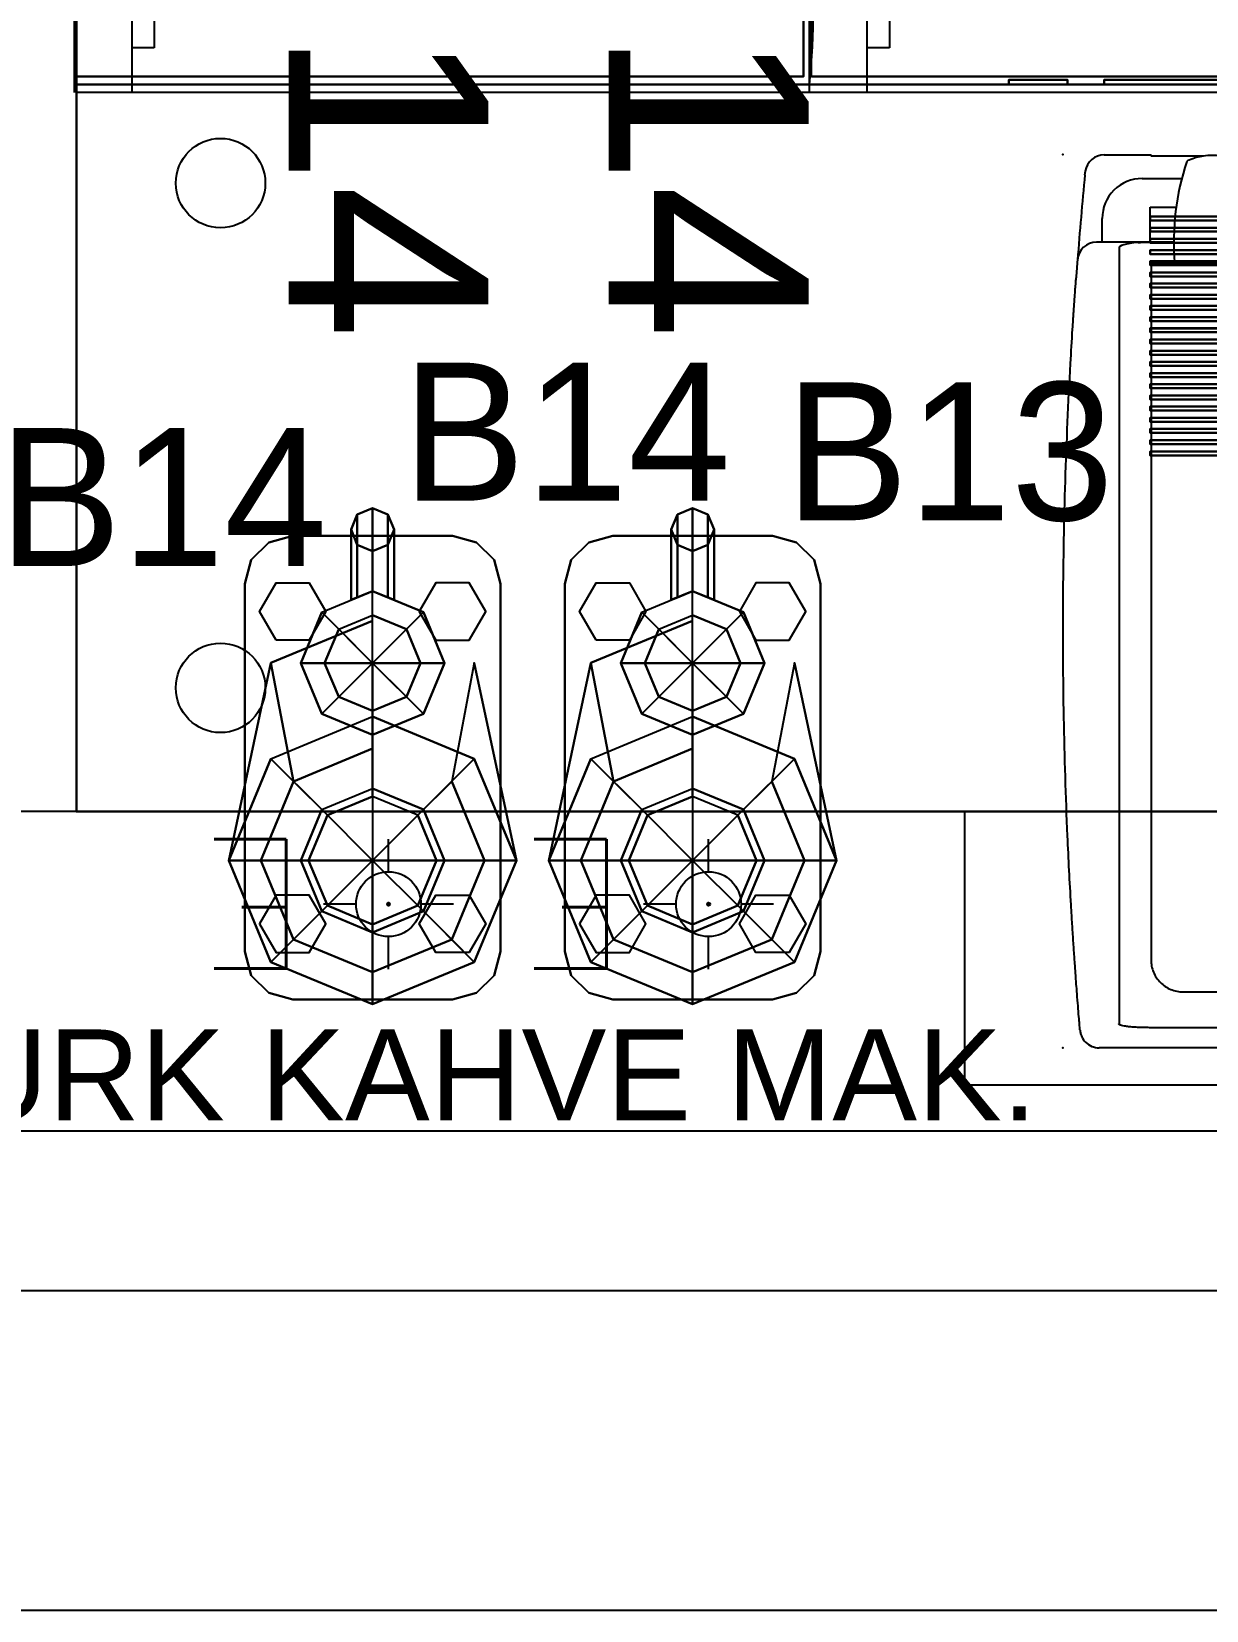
# Model space of a CAD drawing. Header units: millimetres. Extents: x 38967 to 51721, y 49836 to 53207.
# Drawn here: x 40480.6 to 40554.1, y 52276.2 to 52375 of the extents above; entities that cross this region are included whole.
import ezdxf
from ezdxf.enums import TextEntityAlignment as Align

# ---------------------------------------------------------------- set-up
doc = ezdxf.new("R2010")
doc.units = ezdxf.units.MM
doc.header["$LTSCALE"] = 5
for name, color, linetype in [('200-EquipBlack-3d', 250, 'Continuous'), ('200-EquipBorder-2d', 9, 'Continuous'), ('200-EquipDoors-2d', 252, 'Continuous'), ('200-EquipGlass-3D', 140, 'Continuous'), ('200-EquipGlass3ds-3D', 140, 'Continuous'), ('200-EquipGreen-3d', 3, 'Continuous'), ('200-EquipID-2d', 7, 'Continuous'), ('200-EquipInternal-2d', 252, 'Continuous'), ('200-EquipSteel-3d', 9, 'Continuous'), ('250-ele-2d', 20, 'Continuous'), ('HG-031 Müşteri Mevcut', 30, 'Continuous')]:
    doc.layers.add(name, color=color, linetype=linetype)
doc.layers.add('200-InsPoint-3D', color=3, linetype='Continuous', plot=False)
doc.styles.add('Arial', font='arial.ttf')
doc.styles.add('ROMANS', font='micross.ttf')
doc.styles.add('SIMPLEX', font='simplex')
doc.styles.add('TAKSİM', font='GOTHIC.TTF', dxfattribs={"height": 20})

# ---------------------------------------------------------------- blocks, each defined once
blk = doc.blocks.new('CIMBALI-M100-2GR-GRID')
at = {"layer": '200-EquipSteel-3d'}
for points in [[(-708, -1.25, -2.2), (-708, 1.25, -2.2), (0, 1.25, -2.2), (0, -1.25, -2.2)], [(-708, -1.25), (0, -1.25), (0, 1.25), (-708, 1.25)], [(-708, 1.25, -2.2), (-708, 1.25), (0, 1.25), (0, 1.25, -2.2)], [(-708, -1.25, -2.2), (0, -1.25, -2.2), (0, -1.25), (-708, -1.25)]]:
    blk.add_3dface(points, dxfattribs=at)
blk = doc.blocks.new('M100_DT2')
at = {"layer": '200-EquipBorder-2d'}
for p, q in [((22.39, 0), (794.34, 0)), ((729.11, -558.1), (761.87, -558.1)), ((761.87, -558.1), (761.87, -558.81)), ((791.13, -558.81), (761.87, -558.81))]:
    blk.add_line(p, q, dxfattribs=at)
for centre, radius, start, end in [((-2158.32, -261.73), 2975.2, 355.53942, 355.7547), ((-2158.32, -261.73), 2975.2, 354.5086, 355.53829), ((791.13, -546.81), 12, 270, 351.65296), ((723.58, -522.71), 35.82, 261.11857, 278.88143)]:
    blk.add_arc(centre, radius, start, end, dxfattribs=at)
for points, knots in [([(806.3, -10.99), (806.3, -10.99), (806.29, -10.98), (806.29, -10.89), (806.28, -10.8), (806.26, -10.63), (806.25, -10.54), (806.22, -10.28), (806.19, -10.1), (806.1, -9.58), (806.02, -9.23), (805.75, -8.21), (805.5, -7.54), (804.6, -5.62), (803.78, -4.45), (801.66, -2.36), (800.34, -1.49), (797.45, -0.31), (795.9, 0), (794.34, 0)], [-0.011071, -0.011071, -0.011071, -0.011071, 0, 0, 0.264993, 0.264993, 0.529975, 0.529975, 1.059956, 1.059956, 2.120046, 2.120046, 4.241259, 4.241259, 8.491922, 8.491922, 13.179276, 13.179276, 17.866612, 17.866612, 17.866612, 17.866612]), ([(806.3, -10.99), (806.31, -11.21), (806.4, -12.17), (806.73, -16.11), (807.02, -19.68), (807.59, -26.73), (807.78, -29.16), (807.99, -31.85)], [167.950168, 167.950168, 167.950168, 167.950168, 267.702079, 267.702079, 401.553118, 401.553118, 461.166649, 461.166649, 461.166649, 461.166649]), ([(807.99, -31.85), (807.99, -31.91), (808, -31.97), (808, -32.03), (808.05, -32.65), (808.12, -33.56), (808.21, -34.77), (808.31, -36.12), (808.44, -37.82), (808.6, -39.85), (808.75, -41.88), (808.92, -44.23), (809.11, -46.87), (809.24, -48.7), (809.39, -50.67), (809.53, -52.75), (809.74, -55.64), (809.95, -58.74), (810.17, -62.02), (810.39, -65.29), (810.62, -68.73), (810.84, -72.28), (811.06, -75.67), (811.28, -79.17), (811.49, -82.7), (811.62, -84.94), (811.76, -87.2), (811.89, -89.46)], [323.233487, 323.233487, 323.233487, 323.233487, 324.283609, 324.283609, 324.283609, 334.611641, 334.611641, 334.611641, 346.134766, 346.134766, 346.134766, 357.657887, 357.657887, 357.657887, 365.681064, 365.681064, 365.681064, 376.783507, 376.783507, 376.783507, 387.885945, 387.885945, 387.885945, 398.533734, 398.533734, 398.533734, 405.28626, 405.28626, 405.28626, 405.28626]), ([(811.89, -89.46), (812.72, -103.84), (813.45, -118.24), (816.22, -182.03), (817.14, -231.48), (816.5, -330.14), (814.96, -379.36), (811.81, -435.43), (811.39, -442.57), (810.94, -449.7)], [104.643595, 104.643595, 104.643595, 104.643595, 147.714264, 147.714264, 295.428528, 295.428528, 443.142792, 443.142792, 464.717634, 464.717634, 464.717634, 464.717634]), ([(810.94, -449.7), (810.81, -451.72), (810.68, -453.73), (810.55, -455.68), (810.46, -457.09), (810.37, -458.48), (810.28, -459.84), (810.19, -461.2), (810.1, -462.52), (810.01, -463.79), (809.86, -465.98), (809.72, -468.03), (809.59, -469.92), (809.46, -471.78), (809.34, -473.48), (809.23, -474.98), (809.12, -476.47), (809.03, -477.77), (808.95, -478.84), (808.87, -479.88), (808.81, -480.71), (808.77, -481.31), (808.75, -481.58), (808.73, -481.8), (808.72, -481.97)], [215.657353, 215.657353, 215.657353, 215.657353, 221.77603, 221.77603, 221.77603, 226.214128, 226.214128, 226.214128, 230.652222, 230.652222, 230.652222, 238.255143, 238.255143, 238.255143, 245.771282, 245.771282, 245.771282, 253.287416, 253.287416, 253.287416, 260.622083, 260.622083, 260.622083, 263.877896, 263.877896, 263.877896, 263.877896]), ([(803.01, -548.55), (803.04, -548.36), (803.06, -548.17), (803.08, -547.98), (803.08, -547.97), (803.08, -547.96)], [17.1556042, 17.1556042, 17.1556042, 17.1556042, 17.7332756, 17.7332756, 17.7522427, 17.7522427, 17.7522427, 17.7522427]), ([(803.23, -546.44), (803.22, -546.47), (803.22, -546.51), (803.22, -546.54), (803.21, -546.63), (803.2, -546.73), (803.19, -546.82), (803.18, -546.96), (803.16, -547.1), (803.15, -547.23), (803.14, -547.35), (803.13, -547.46), (803.12, -547.56), (803.11, -547.63), (803.11, -547.69), (803.1, -547.74), (803.09, -547.83), (803.09, -547.89), (803.08, -547.93), (803.08, -547.95), (803.08, -547.96), (803.08, -547.96)], [9.486607, 9.486607, 9.486607, 9.486607, 9.585522, 9.585522, 9.585522, 9.866747, 9.866747, 9.866747, 10.311641, 10.311641, 10.311641, 10.743503, 10.743503, 10.743503, 11.03691, 11.03691, 11.03691, 11.553137, 11.553137, 11.553137, 11.845271, 11.845271, 11.845271, 11.845271])]:
    blk.add_open_spline(points, degree=3, knots=knots, dxfattribs=at)
blk.add_open_spline([(807.87, -493.12), (807.87, -493.16), (807.86, -493.18), (807.86, -493.18)], degree=3, dxfattribs=at)
at = {"layer": '200-EquipInternal-2d'}
for p, q in [((56.08, -12.59), (760.66, -12.59)), ((781.87, -500.5), (781.87, -14.97)), ((741.87, -35.03), (74.87, -35.03)), ((761.87, -491.34), (761.87, -55.03)), ((491.8, -450.03), (761.87, -450.03)), ((761.87, -491.34), (478.01, -491.34)), ((761.87, -491.34), (761.87, -491.24)), ((760.66, -504.21), (747.66, -504.21)), ((747.66, -504.24), (795.9, -504.24)), ((762.37, -504.24), (762.37, -526.03)), ((792.37, -504.24), (792.37, -519.03)), ((762.37, -526.03), (746.14, -526.03)), ((767.37, -544.03), (742.6, -544.03))]:
    blk.add_line(p, q, dxfattribs=at)
for centre, radius, start, end in [((587.14, -504.04), 160.51, 341.58134, 4.53747), ((795.9, -492.24), 12, 270, 355.53829), ((767.37, -519.03), 25, 270, 0), ((723.58, -522.71), 35.82, 278.88143, 293.61635), ((737.93, -553.68), 1.85, 270, 324.5787)]:
    blk.add_arc(centre, radius, start, end, dxfattribs=at)
blk.add_ellipse((761.65, -500.74), major_axis=(20.26, 0), ratio=0.175877, start_param=-1.15646, end_param=0.066237, dxfattribs=at)
for points, knots in [([(760.66, -12.59), (760.99, -12.59), (761.32, -12.59), (761.72, -12.59), (761.79, -12.59), (761.87, -12.59)], [60.271147, 60.271147, 60.271147, 60.271147, 61.256, 61.256, 61.472141, 61.472141, 61.472141, 61.472141]), ([(761.87, -12.59), (763.07, -12.59), (764.31, -12.6), (766.85, -12.66), (768.15, -12.7), (770.64, -12.81), (771.84, -12.87), (774.05, -13.03), (775.06, -13.12), (776.86, -13.32), (777.71, -13.43), (779.2, -13.67), (779.85, -13.8), (780.88, -14.08), (781.28, -14.23), (781.79, -14.52), (781.91, -14.67), (781.91, -14.87), (781.9, -14.92), (781.87, -14.97)], [61.472141, 61.472141, 61.472141, 61.472141, 65.070595, 65.070595, 68.88519, 68.88519, 72.699785, 72.699785, 76.51438, 76.51438, 80.355112, 80.355112, 84.195845, 84.195845, 88.036577, 88.036577, 91.87731, 91.87731, 93.213306, 93.213306, 93.213306, 93.213306]), ([(761.87, -55.03), (761.87, -53.77), (761.74, -52.46), (761.23, -49.87), (760.84, -48.58), (759.82, -46.11), (759.18, -44.92), (757.69, -42.73), (756.85, -41.73), (755.08, -39.96), (754.08, -39.14), (751.91, -37.68), (750.73, -37.05), (748.28, -36.04), (747, -35.65), (744.42, -35.15), (743.12, -35.03), (741.87, -35.03)], [-30.415289, -30.415289, -30.415289, -30.415289, -26.579844, -26.579844, -22.744399, -22.744399, -18.908954, -18.908954, -15.073509, -15.073509, -11.305132, -11.305132, -7.536754, -7.536754, -3.768377, -3.768377, 0, 0, 0, 0]), ([(761.87, -504.21), (761.79, -504.21), (761.72, -504.21), (761.32, -504.21), (760.99, -504.21), (760.66, -504.21)], [31.368809, 31.368809, 31.368809, 31.368809, 31.584827, 31.584827, 32.567342, 32.567342, 32.567342, 32.567342]), ([(769.81, -504), (769.34, -504.04), (768.87, -504.07), (767.29, -504.14), (766.15, -504.17), (763.95, -504.2), (762.89, -504.21), (761.87, -504.21)], [23.588346, 23.588346, 23.588346, 23.588346, 25.025755, 25.025755, 28.305489, 28.305489, 31.369206, 31.369206, 31.369206, 31.369206])]:
    blk.add_open_spline(points, degree=3, knots=knots, dxfattribs=at)
at = {"layer": '200-InsPoint-3D'}
for p in [(817, 0), (817, -559)]:
    blk.add_point(p, dxfattribs=at)
for p in [(762.37, -372.03, 160.3), (762.37, -379.03, 160.3), (762.37, -386.03, 160.3), (762.37, -393.03, 160.3), (762.37, -400.03, 160.3), (762.37, -407.03, 160.3), (762.37, -414.03, 160.3), (762.37, -421.03, 160.3), (762.37, -428.03, 160.3), (762.37, -435.03, 160.3), (762.37, -442.03, 160.3), (762.37, -449.03, 160.3), (762.37, -456.03, 160.3), (762.37, -463.03, 160.3), (762.37, -470.03, 160.3), (762.37, -477.03, 160.3), (762.37, -484.03, 160.3), (762.37, -491.03, 160.3), (762.37, -498.03, 160.3), (762.37, -505.03, 160.3), (762.37, -512.03, 160.3), (762.37, -519.03, 160.3)]:
    blk.add_blockref('CIMBALI-M100-2GR-GRID', p)
blk = doc.blocks.new('K350NTV')
at = {"layer": '200-EquipBlack-3d'}
for points in [[(0, 0, 10), (1380, 0, 10), (1380, 0, 905), (0, 0, 905)], [(1380, 0, 10), (1380, -455, 10), (1380, -455, 905), (1380, 0, 905)], [(0, -455, 10), (1380, -455, 10), (1380, -455, 905), (0, -455, 905)], [(462.5, -459.99, 905), (920, -459.99, 905), (920, -460, 110), (462.5, -460, 110)], [(925, -499.99, 905), (925, -459.99, 905), (925, -460, 110), (925, -500, 110)], [(925, -459.99, 905), (1380.5, -459.99, 905), (1380.5, -460, 110), (925, -460, 110)]]:
    blk.add_3dface(points, dxfattribs=at)
at = {"layer": '200-EquipBlack-3d', "invisible_edges": 4}
for points in [[(920, -459.99, 905), (920, -499.99, 905), (462.5, -499.99, 905), (462.5, -459.99, 905)], [(920, -460, 110), (920, -500, 110), (462.5, -500, 110), (462.5, -460, 110)], [(1380.5, -459.99, 905), (1380.5, -499.99, 905), (925, -499.99, 905), (925, -459.99, 905)], [(1380.5, -460, 110), (1380.5, -500, 110), (925, -500, 110), (925, -460, 110)]]:
    blk.add_3dface(points, dxfattribs=at)
at = {"layer": '200-EquipBorder-2d'}
for p, q in [((1380, 0), (0, 0)), ((1380, -500), (1380, 0))]:
    blk.add_line(p, q, dxfattribs=at)
at = {"layer": '200-EquipDoors-2d', "linetype": 'Continuous'}
for p, q in [((885.33, -926.99), (885.33, -450)), ((921.33, -450), (921.33, -926.99)), ((1345.33, -926.99), (1345.33, -450)), ((1381.33, -450), (1381.33, -926.99)), ((871.33, -881.53), (871.33, -478)), ((871.33, -478), (885.33, -478)), ((1331.33, -881.53), (1331.33, -478)), ((1331.33, -478), (1345.33, -478))]:
    blk.add_line(p, q, dxfattribs=at)
for centre in [(885.74, -501.52), (1345.74, -501.52)]:
    blk.add_arc(centre, 426.95, 173.74467, 274.78129, dxfattribs=at)
at = {"layer": '200-EquipInternal-2d'}
blk.add_line((0, -450), (1380, -450), dxfattribs=at)
at = {"layer": '200-EquipSteel-3d'}
for centre in [(1289.84, -77.38, 0.67), (1289.84, -393.29, 0.67)]:
    blk.add_circle(centre, 28, dxfattribs=at)
at = {"layer": '200-InsPoint-3D'}
blk.add_point((1380, 0), dxfattribs=at)
at = {"layer": '200-EquipBlack-3d'}
mesh = blk.add_polymesh((6, 3), dxfattribs=at)
for k, corner in enumerate([(1380, -500, 950), (1380, -500, 910), (1380, -500, 910), (0, -500, 950), (0, -500, 910), (0, -500, 910), (0, 0, 950), (0, 0, 910), (0, -500, 910), (1380, 0, 950), (1380, 0, 910), (1380, -500, 910), (1380, 0, 950), (1380, 0, 950), (1380, -500, 950), (0, 0, 950), (0, 0, 950), (0, -500, 950)]):
    mesh.set_mesh_vertex(divmod(k, 3), corner)
mesh = blk.add_polymesh((6, 3), dxfattribs=at)
for k, corner in enumerate([(736.87, -458, 38.83), (736.87, -455, 38.83), (736.87, -455, 38.83), (646.87, -458, 38.83), (646.87, -455, 38.83), (646.87, -455, 38.83), (646.87, -458, 68.83), (646.87, -455, 68.83), (646.87, -455, 38.83), (736.87, -458, 68.83), (736.87, -455, 68.83), (736.87, -455, 38.83), (736.87, -458, 68.83), (736.87, -458, 68.83), (736.87, -458, 38.83), (646.87, -458, 68.83), (646.87, -458, 68.83), (646.87, -458, 38.83)]):
    mesh.set_mesh_vertex(divmod(k, 3), corner)
at = {"layer": '200-EquipGreen-3d'}
mesh = blk.add_polymesh((6, 3), dxfattribs=at)
for k, corner in enumerate([(759.84, -458, 38.83), (759.84, -455, 38.83), (759.84, -455, 38.83), (796.63, -458, 38.83), (796.63, -455, 38.83), (796.63, -455, 38.83), (796.63, -458, 68.83), (796.63, -455, 68.83), (796.63, -455, 38.83), (759.84, -458, 68.83), (759.84, -455, 68.83), (759.84, -455, 38.83), (759.84, -458, 68.83), (759.84, -458, 68.83), (759.84, -458, 38.83), (796.63, -458, 68.83), (796.63, -458, 68.83), (796.63, -458, 38.83)]):
    mesh.set_mesh_vertex(divmod(k, 3), corner)
blk = doc.blocks.new('ECON')
at = {"layer": '250-ele-2d'}
for p, q in [((0, 40.64), (0, 20.32)), ((-40.64, 0), (-20.32, 0)), ((20.32, 0), (40.64, 0)), ((0, -20.32), (0, -40.64))]:
    blk.add_line(p, q, dxfattribs=at)
for radius in [20.32, 1]:
    blk.add_circle((0, 0), radius, dxfattribs=at)
blk.add_point((0, 0), dxfattribs=at)
at = {"layer": '250-ele-2d', "style": 'SIMPLEX', "flags": 8}
blk.add_attdef('E', (50.05, -40.64), '', height=81, dxfattribs=at)
blk = doc.blocks.new('TAURO')
at = {"layer": '200-EquipBlack-3d', "elevation": 900}
for points in [[(39.61, -65.27), (29.23, -47.28), (39.61, -29.29), (60.39, -29.29), (70.77, -47.28), (60.39, -65.27)], [(160.39, -65.27), (170.77, -47.28), (160.39, -29.29), (139.61, -29.29), (129.23, -47.28), (139.61, -65.27)], [(39.61, -224.73), (29.23, -242.72), (39.61, -260.71), (60.39, -260.71), (70.77, -242.72), (60.39, -224.73)], [(160.39, -224.73), (170.77, -242.72), (160.39, -260.71), (139.61, -260.71), (129.23, -242.72), (139.61, -224.73)]]:
    blk.add_lwpolyline(points, close=True, dxfattribs=at)
at = {"layer": '200-EquipBorder-2d'}
blk.add_lwpolyline([(50, -290), (35, -285.98), (24.02, -275), (20, -260), (20, -30), (24.02, -15), (35, -4.02), (50, 0), (150, 0), (165, -4.02), (175.98, -15), (180, -30), (180, -260), (175.98, -275), (165, -285.98), (150, -290)], close=True, dxfattribs=at)
at = {"layer": '200-EquipInternal-2d'}
for points in [[(100, 3.07), (163.64, -23.29), (190, -86.93), (163.64, -150.57), (100, -176.93), (36.36, -150.57), (10, -86.93), (36.36, -23.29)], [(68.18, -55.11), (100, -41.93), (131.82, -55.11), (145, -86.93), (131.82, -118.75), (100, -131.93), (68.18, -118.75), (55, -86.93)], [(100, -165.49), (131.82, -178.67), (145, -210.49), (131.82, -242.31), (100, -255.49), (68.18, -242.31), (55, -210.49), (68.18, -178.67)], [(100, -180.49), (121.22, -189.27), (130, -210.49), (121.22, -231.7), (100, -240.49), (78.79, -231.7), (70, -210.49), (78.79, -189.27)], [(86.5, -250.11), (100, -255.49), (113.5, -250.11), (113.5, -293.99), (109.55, -303.53), (100, -307.49), (90.46, -303.53), (86.5, -293.99)]]:
    blk.add_lwpolyline(points, close=True, dxfattribs=at)
at = {"layer": '200-EquipSteel-3d', "elevation": 940}
blk.add_lwpolyline([(180, -30), (175.98, -15), (165, -4.02), (150, 0), (50, 0), (35, -4.02), (24.02, -15), (20, -30), (20, -260), (24.02, -275), (35, -285.98), (50, -290), (150, -290), (165, -285.98), (175.98, -275), (180, -260)], close=True, dxfattribs=at)
at = {"layer": '200-EquipSteel-3d', "invisible_edges": 15}
for points in [[(50, -30, 970), (20, -30, 970), (24.02, -15, 970), (29.51, -9.51, 970)], [(50, -30, 970), (29.51, -9.51, 970), (35, -4.02, 970), (50, 0, 970)], [(50, 0, 970), (150, 0, 970), (150, -30, 970), (50, -30, 970)], [(150, -30, 970), (170.49, -9.51, 970), (165, -4.02, 970), (150, 0, 970)], [(150, -30, 970), (180, -30, 970), (175.98, -15, 970), (170.49, -9.51, 970)], [(20, -260, 970), (180, -260, 970), (180, -30, 970), (20, -30, 970)], [(50, -260, 970), (20, -260, 970), (24.02, -275, 970), (29.51, -280.49, 970)], [(50, -260, 970), (29.51, -280.49, 970), (35, -285.98, 970), (50, -290, 970)], [(50, -290, 970), (150, -290, 970), (150, -260, 970), (50, -260, 970)], [(150, -260, 970), (170.49, -280.49, 970), (165, -285.98, 970), (150, -290, 970)], [(150, -260, 970), (180, -260, 970), (175.98, -275, 970), (170.49, -280.49, 970)]]:
    blk.add_3dface(points, dxfattribs=at)
at = {"layer": '200-EquipSteel-3d'}
for points in [[(90.46, -303.53, 1125), (90.46, -251.53, 1135), (86.5, -250.11, 1135), (86.5, -293.99, 1125)], [(86.5, -250.11, 1130), (86.5, -250.11, 1135), (86.5, -293.99, 1125), (86.5, -293.99, 1120)], [(100, -255.49, 1135), (90.46, -251.53, 1135), (90.46, -303.53, 1125), (100, -307.49, 1125)], [(109.55, -303.53, 1125), (109.55, -251.53, 1135), (100, -255.49, 1135), (100, -307.49, 1125)], [(113.5, -293.99, 1125), (113.5, -250.11, 1135), (109.55, -251.53, 1135), (109.55, -303.53, 1125)], [(113.5, -250.11, 1130), (113.5, -250.11, 1135), (113.5, -293.99, 1125), (113.5, -293.99, 1120)]]:
    blk.add_3dface(points, dxfattribs=at)
at = {"layer": '250-ele-2d'}
blk.add_blockref('ECON', (90.04, -59.56), dxfattribs=at).add_auto_attribs({'E': 'E'})
at = {"layer": '200-InsPoint-3D', "flags": 9}
blk.add_attdef('DISTANG', (0, 0), '', height=1, dxfattribs=at)
at = {"layer": '200-EquipBlack-3d'}
mesh = blk.add_polymesh((8, 3), dxfattribs=dict(at, m_close=True))
for k, corner in enumerate([(100, -176.93, 1500), (100, -131.93, 1505), (100, -86.93, 1510), (36.36, -150.57, 1500), (68.18, -118.75, 1505), (100, -86.93, 1510), (10, -86.93, 1500), (55, -86.93, 1505), (100, -86.93, 1510), (36.36, -23.29, 1500), (68.18, -55.11, 1505), (100, -86.93, 1510), (100, 3.07, 1500), (100, -41.93, 1505), (100, -86.93, 1510), (163.64, -23.29, 1500), (131.82, -55.11, 1505), (100, -86.93, 1510), (190, -86.93, 1500), (145, -86.93, 1505), (100, -86.93, 1510), (163.64, -150.57, 1500), (131.82, -118.75, 1505), (100, -86.93, 1510)]):
    mesh.set_mesh_vertex(divmod(k, 3), corner)
at = {"layer": '200-EquipGlass-3D'}
mesh = blk.add_polymesh((8, 3), dxfattribs=dict(at, m_close=True))
for k, corner in enumerate([(100, -126.93, 1300), (100, -176.93, 1330), (100, -176.93, 1500), (71.72, -115.22, 1300), (36.36, -150.57, 1330), (36.36, -150.57, 1500), (60, -86.93, 1300), (10, -86.93, 1330), (10, -86.93, 1500), (71.72, -58.65, 1300), (36.36, -23.29, 1330), (36.36, -23.29, 1500), (100, -46.93, 1300), (100, 3.07, 1330), (100, 3.07, 1500), (128.29, -58.65, 1300), (163.64, -23.29, 1330), (163.64, -23.29, 1500), (140, -86.93, 1300), (190, -86.93, 1330), (190, -86.93, 1500), (128.29, -115.22, 1300), (163.64, -150.57, 1330), (163.64, -150.57, 1500)]):
    mesh.set_mesh_vertex(divmod(k, 3), corner)
mesh = blk.add_polymesh((8, 3), dxfattribs=dict(at, m_close=True))
for k, corner in enumerate([(100, -255.49, 1190), (100, -255.49, 1190), (100, -255.49, 1160), (68.18, -242.31, 1190), (68.18, -242.31, 1190), (68.18, -242.31, 1160), (55, -210.49, 1190), (55, -210.49, 1190), (55, -210.49, 1160), (68.18, -178.67, 1190), (68.18, -178.67, 1190), (68.18, -178.67, 1160), (100, -165.49, 1190), (100, -165.49, 1190), (100, -165.49, 1160), (131.82, -178.67, 1190), (131.82, -178.67, 1190), (131.82, -178.67, 1160), (145, -210.49, 1190), (145, -210.49, 1190), (145, -210.49, 1160), (131.82, -242.31, 1190), (131.82, -242.31, 1190), (131.82, -242.31, 1160)]):
    mesh.set_mesh_vertex(divmod(k, 3), corner)
at = {"layer": '200-EquipGlass3ds-3D'}
mesh = blk.add_polymesh((8, 3), dxfattribs=dict(at, m_close=True))
for k, corner in enumerate([(100, -126.93, 1300), (100, -176.93, 1330), (100, -176.93, 1500), (71.72, -115.22, 1300), (36.36, -150.57, 1330), (36.36, -150.57, 1500), (60, -86.93, 1300), (10, -86.93, 1330), (10, -86.93, 1500), (71.72, -58.65, 1300), (36.36, -23.29, 1330), (36.36, -23.29, 1500), (100, -46.93, 1300), (100, 3.07, 1330), (100, 3.07, 1500), (128.29, -58.65, 1300), (163.64, -23.29, 1330), (163.64, -23.29, 1500), (140, -86.93, 1300), (190, -86.93, 1330), (190, -86.93, 1500), (128.29, -115.22, 1300), (163.64, -150.57, 1330), (163.64, -150.57, 1500)]):
    mesh.set_mesh_vertex(divmod(k, 3), corner)
mesh = blk.add_polymesh((8, 3), dxfattribs=dict(at, m_close=True))
for k, corner in enumerate([(100, -255.49, 1190), (100, -255.49, 1190), (100, -255.49, 1160), (68.18, -242.31, 1190), (68.18, -242.31, 1190), (68.18, -242.31, 1160), (55, -210.49, 1190), (55, -210.49, 1190), (55, -210.49, 1160), (68.18, -178.67, 1190), (68.18, -178.67, 1190), (68.18, -178.67, 1160), (100, -165.49, 1190), (100, -165.49, 1190), (100, -165.49, 1160), (131.82, -178.67, 1190), (131.82, -178.67, 1190), (131.82, -178.67, 1160), (145, -210.49, 1190), (145, -210.49, 1190), (145, -210.49, 1160), (131.82, -242.31, 1190), (131.82, -242.31, 1190), (131.82, -242.31, 1160)]):
    mesh.set_mesh_vertex(divmod(k, 3), corner)
at = {"layer": '200-EquipSteel-3d'}
mesh = blk.add_polymesh((8, 6), dxfattribs=dict(at, m_close=True))
for k, corner in enumerate([(100, -126.93, 1300), (100, -126.93, 1280), (100, -156.93, 1250), (100, -156.93, 1040), (100, -236.93, 1040), (100, -236.93, 970), (128.29, -115.22, 1300), (128.29, -115.22, 1280), (149.5, -136.43, 1250), (149.5, -136.43, 1040), (163.64, -210.57, 1040), (163.64, -210.57, 970), (140, -86.93, 1300), (140, -86.93, 1280), (170, -86.93, 1250), (170, -86.93, 1040), (190, -86.93, 1040), (190, -86.93, 970), (128.29, -58.65, 1300), (128.29, -58.65, 1280), (149.5, -37.44, 1250), (149.5, -37.44, 1040), (163.64, -23.29, 1040), (163.64, -23.29, 970), (100, -46.93, 1300), (100, -46.93, 1280), (100, -16.93, 1250), (100, -16.93, 1040), (100, 3.07, 1040), (100, 3.07, 970), (71.72, -58.65, 1300), (71.72, -58.65, 1280), (50.51, -37.44, 1250), (50.51, -37.44, 1040), (36.36, -23.29, 1040), (36.36, -23.29, 970), (60, -86.93, 1300), (60, -86.93, 1280), (30, -86.93, 1250), (30, -86.93, 1040), (10, -86.93, 1040), (10, -86.93, 970), (71.72, -115.22, 1300), (71.72, -115.22, 1280), (50.51, -136.43, 1250), (50.51, -136.43, 1040), (36.36, -210.57, 1040), (36.36, -210.57, 970)]):
    mesh.set_mesh_vertex(divmod(k, 6), corner)
mesh = blk.add_polymesh((8, 5), dxfattribs=dict(at, m_close=True))
for k, corner in enumerate([(100, -210.49, 1250), (100, -240.49, 1250), (100, -240.49, 1230), (100, -255.49, 1230), (100, -255.49, 1190), (100, -210.49, 1250), (78.79, -231.7, 1250), (78.79, -231.7, 1230), (68.18, -242.31, 1230), (68.18, -242.31, 1190), (100, -210.49, 1250), (70, -210.49, 1250), (70, -210.49, 1230), (55, -210.49, 1230), (55, -210.49, 1190), (100, -210.49, 1250), (78.79, -189.27, 1250), (78.79, -189.27, 1230), (68.18, -178.67, 1230), (68.18, -178.67, 1190), (100, -210.49, 1250), (100, -180.49, 1250), (100, -180.49, 1230), (100, -165.49, 1230), (100, -165.49, 1190), (100, -210.49, 1250), (121.22, -189.27, 1250), (121.22, -189.27, 1230), (131.82, -178.67, 1230), (131.82, -178.67, 1190), (100, -210.49, 1250), (130, -210.49, 1250), (130, -210.49, 1230), (145, -210.49, 1230), (145, -210.49, 1190), (100, -210.49, 1250), (121.22, -231.7, 1250), (121.22, -231.7, 1230), (131.82, -242.31, 1230), (131.82, -242.31, 1190)]):
    mesh.set_mesh_vertex(divmod(k, 5), corner)
mesh = blk.add_polymesh((8, 3), dxfattribs=dict(at, m_close=True))
for k, corner in enumerate([(100, -210.49, 1110), (100, -255.49, 1110), (100, -255.49, 1160), (100, -210.49, 1110), (68.18, -242.31, 1110), (68.18, -242.31, 1160), (100, -210.49, 1110), (55, -210.49, 1110), (55, -210.49, 1160), (100, -210.49, 1110), (68.18, -178.67, 1110), (68.18, -178.67, 1160), (100, -210.49, 1110), (100, -165.49, 1110), (100, -165.49, 1160), (100, -210.49, 1110), (131.82, -178.67, 1110), (131.82, -178.67, 1160), (100, -210.49, 1110), (145, -210.49, 1110), (145, -210.49, 1160), (100, -210.49, 1110), (131.82, -242.31, 1110), (131.82, -242.31, 1160)]):
    mesh.set_mesh_vertex(divmod(k, 3), corner)
mesh = blk.add_polymesh((8, 3), dxfattribs=dict(at, m_close=True))
for k, corner in enumerate([(100, -307.49, 1125), (100, -307.49, 1125), (100, -307.49, 1110), (90.46, -303.53, 1125), (90.46, -303.53, 1125), (90.46, -303.53, 1110), (86.5, -293.99, 1125), (86.5, -293.99, 1125), (86.5, -293.99, 1110), (90.46, -284.44, 1125), (90.46, -284.44, 1125), (90.46, -284.44, 1110), (100, -280.49, 1125), (100, -280.49, 1125), (100, -280.49, 1110), (109.55, -284.44, 1125), (109.55, -284.44, 1125), (109.55, -284.44, 1110), (113.5, -293.99, 1125), (113.5, -293.99, 1125), (113.5, -293.99, 1110), (109.55, -303.53, 1125), (109.55, -303.53, 1125), (109.55, -303.53, 1110)]):
    mesh.set_mesh_vertex(divmod(k, 3), corner)
blk = doc.blocks.new('attrib')
at = {"layer": '200-EquipID-2d', "style": 'Arial'}
blk.add_attdef('POS', text='', height=2.5, dxfattribs=at).set_placement((0, 0, -1), align=Align.MIDDLE)
at = {"layer": '200-EquipID-2d', "style": 'ROMANS', "flags": 1}
for tag, p in [('ZONA', (0, -4.905, -2)), ('EQUIPMENTDATA', (0, -7.89, -2)), ('LONGDESCR', (0, -11.302, -2)), ('EQUIPMENTCONN', (0, -14.714, -2)), ('ACCESSORYDATA', (0, -18.552, -2)), ('ACCESSORYCONN', (0, -21.857, -2))]:
    blk.add_attdef(tag, text='', height=2.5, dxfattribs=at).set_placement(p, align=Align.CENTER)

msp = doc.modelspace()

# ---------------------------------------------------------------- linework, layer by layer
at = {"layer": '200-EquipID-2d'}
msp.add_lwpolyline([(40236.402, 52555.644), (40858.402, 52555.644), (40858.402, 52276.231), (40236.402, 52276.231)], close=True, dxfattribs=at)
at = {"layer": 'HG-031 Müşteri Mevcut'}
for p, q in [((40538.986, 52326.231), (40440.402, 52326.231)), ((40538.986, 52326.231), (40538.986, 52309.115)), ((40538.986, 52309.115), (40729.806, 52309.115)), ((40828.402, 52306.231), (40240.402, 52306.231)), ((40838.402, 52296.231), (40240.402, 52296.231)), ((40858.402, 52276.231), (40440.402, 52276.231))]:
    msp.add_line(p, q, dxfattribs=at)

# ---------------------------------------------------------------- block references
at = {"rotation": 180}
for name, p, xscale, yscale, zscale in [('K350NTV', (40621.418, 52326.231, 0), 0.09999999997671694, 0.09999999997489795, 0.1001098900852157), ('M100_DT2', (40626.846, 52311.443), 0.09999999999854481, 0.09999999999854481, 0.09999999999999964), ('TAURO', (40511.948, 52314.476), 0.1000000000021828, 0.1000000000003638, 0.1), ('TAURO', (40531.977, 52314.476), 0.1000000000021828, 0.1000000000003638, 0.1)]:
    msp.add_blockref(name, p, dxfattribs=dict(at, xscale=xscale, yscale=yscale, zscale=zscale))
at = {"layer": '200-EquipID-2d'}
ref = msp.add_blockref('attrib', (40502.948, 52365.476), dxfattribs=dict(at, xscale=5, yscale=5, zscale=5, rotation=270))
ref.add_attrib('POS', '14', dxfattribs={"color": 7, "height": 12.5, "rotation": 270, "style": 'Arial'}).set_placement((40502.948, 52365.476, -5), align=Align.MIDDLE)
ref = msp.add_blockref('attrib', (40522.977, 52365.476), dxfattribs=dict(at, xscale=5, yscale=5, zscale=5, rotation=270))
ref.add_attrib('POS', '14', dxfattribs={"color": 7, "height": 12.5, "rotation": 270, "style": 'Arial'}).set_placement((40522.977, 52365.476, -5), align=Align.MIDDLE)

# ---------------------------------------------------------------- texts
at = {"style": 'TAKSİM'}
for s, p in [('B14', (40514.076, 52345.685)), ('B13', (40538.05, 52344.458)), ('B14', (40488.812, 52341.587))]:
    msp.add_text(s, height=8.64, dxfattribs=at).set_placement(p, align=Align.CENTER)
at = {"layer": '200-EquipID-2d', "insert": (40471.052, 52312.59), "char_height": 5.69444, "width": 102.38619, "attachment_point": 1, "style": 'ROMANS'}
msp.add_mtext('{\\fMicrosoft Sans Serif|b0|i0|c162|p34;TÜRK KAHVE MAK.}', dxfattribs=at)

doc.saveas('drawing.dxf')
